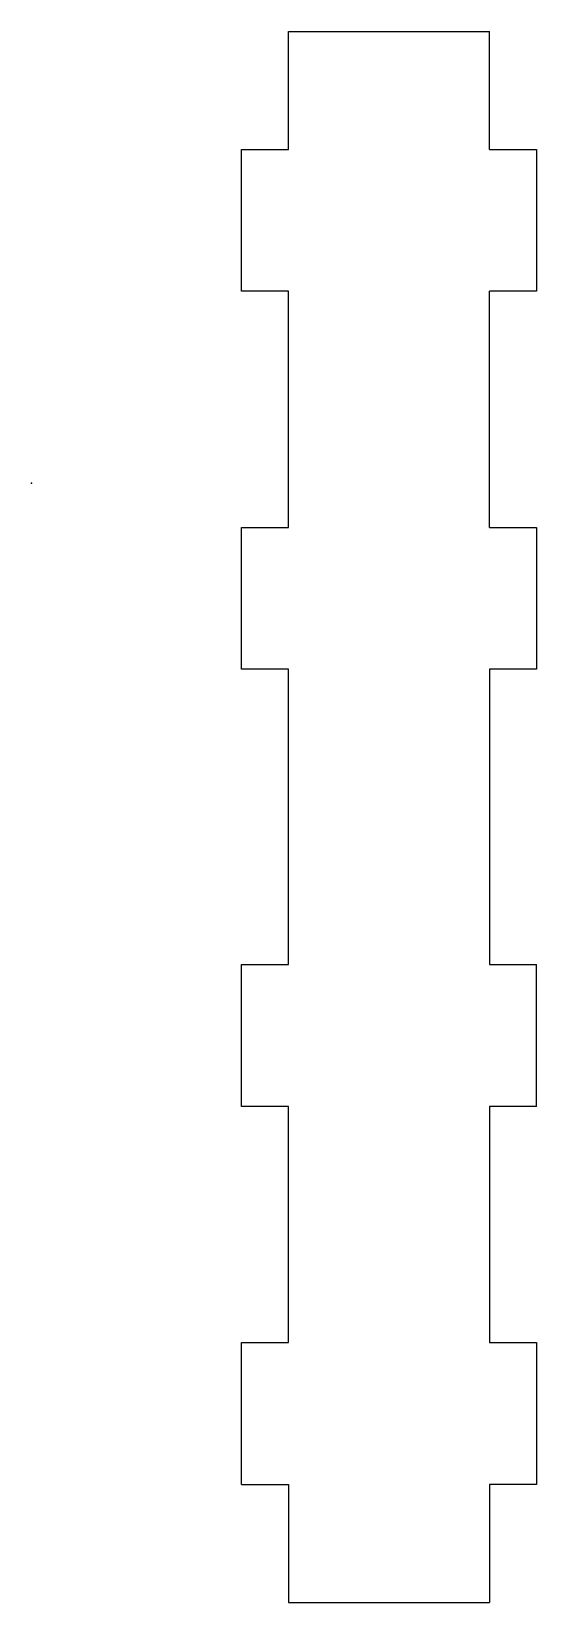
# Model space of a CAD drawing. Header units: millimetres. Extents: x 0 to 43, y -95 to 38.
import ezdxf

# ---------------------------------------------------------------- set-up
doc = ezdxf.new("R2010")
doc.units = ezdxf.units.MM
doc.header["$MEASUREMENT"] = 0
doc.layers.add('CAMERA BUIHUIZING KORT ZIJKANT v2_Sketch1', color=7, linetype='Continuous')

msp = doc.modelspace()

# ---------------------------------------------------------------- linework, layer by layer
at = {"layer": 'CAMERA BUIHUIZING KORT ZIJKANT v2_Sketch1'}
for p, q in [((21.78, 28.23), (21.78, 38.23)), ((21.78, 38.23), (38.78, 38.23)), ((38.78, 28.23), (38.78, 38.23)), ((17.78, 16.23), (17.78, 28.23)), ((17.78, 28.23), (21.78, 28.23)), ((38.78, 28.23), (42.78, 28.23)), ((42.78, 28.23), (42.78, 16.23)), ((21.78, 16.23), (17.78, 16.23)), ((21.78, -3.77), (21.78, 16.23)), ((38.78, -3.77), (38.78, 16.23)), ((42.78, 16.23), (38.78, 16.23)), ((17.78, -3.77), (21.78, -3.77)), ((17.78, -15.77), (17.78, -3.77)), ((38.78, -3.77), (42.78, -3.77)), ((42.78, -3.77), (42.78, -15.77)), ((21.78, -15.77), (17.78, -15.77)), ((21.78, -40.77), (21.78, -15.77)), ((42.78, -15.77), (38.78, -15.77)), ((38.78, -15.77), (38.78, -40.77)), ((17.78, -52.77), (17.78, -40.77)), ((17.78, -40.77), (21.78, -40.77)), ((38.78, -40.77), (42.78, -40.77)), ((42.78, -52.77), (42.78, -40.77)), ((21.78, -52.77), (17.78, -52.77)), ((21.78, -72.77), (21.78, -52.77)), ((42.78, -52.77), (38.78, -52.77)), ((38.78, -52.77), (38.78, -72.77)), ((17.78, -72.77), (21.78, -72.77)), ((17.78, -84.77), (17.78, -72.77)), ((38.78, -72.77), (42.78, -72.77)), ((42.78, -72.77), (42.78, -84.77)), ((17.78, -84.77), (21.78, -84.77)), ((21.78, -84.77), (21.78, -94.77)), ((42.78, -84.77), (38.78, -84.77)), ((38.78, -84.77), (38.78, -94.77)), ((21.78, -94.77), (38.78, -94.77))]:
    msp.add_line(p, q, dxfattribs=at)
msp.add_point((0, 0), dxfattribs=at)

doc.saveas('drawing.dxf')
